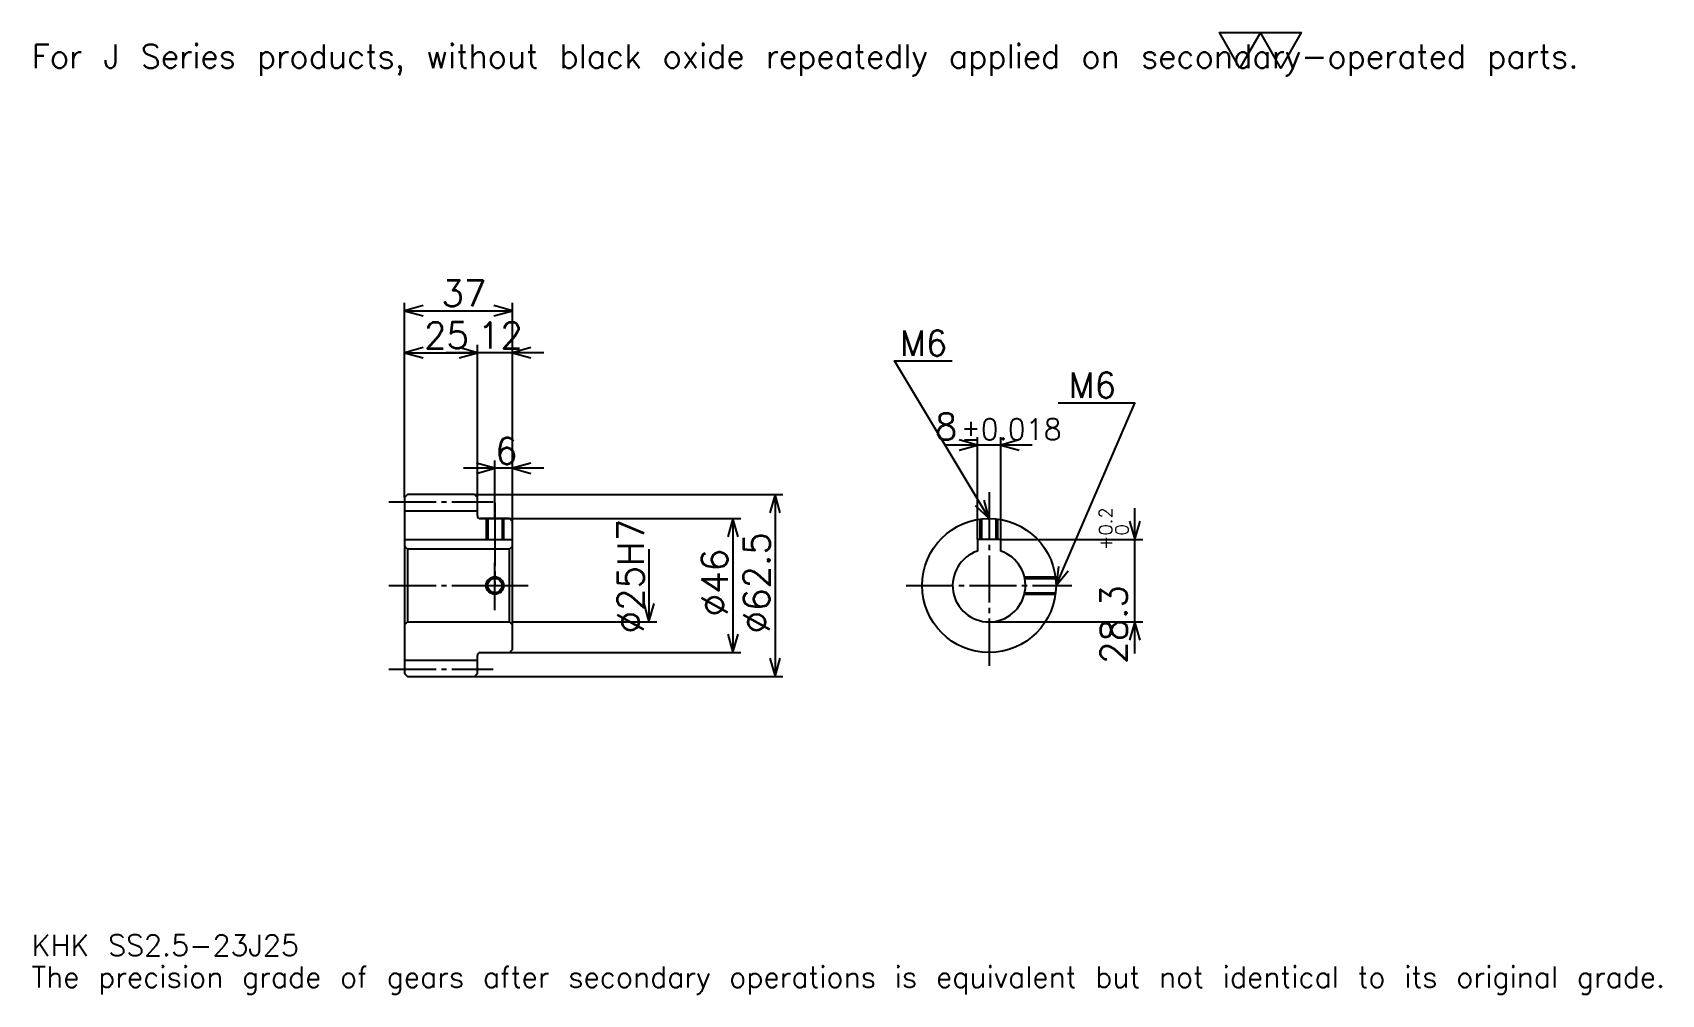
# Model space of a CAD drawing. Extents: x 18 to 578, y 7 to 337.
import ezdxf

# ---------------------------------------------------------------- set-up
doc = ezdxf.new("R2010")
doc.units = 0
doc.linetypes.add('DASHDOT', pattern=[21.652174, 16.23913, -1.804348, 1.804348, -1.804348])
doc.layers.get('0').update_dxf_attribs({"linetype": 'CONTINUOUS'})
doc.layers.add('DASHDOT', color=6, linetype='DASHDOT')
doc.styles.add('KANJI', font='TXT', dxfattribs={"bigfont": 'BIGFONT'})

msp = doc.modelspace()

# ---------------------------------------------------------------- linework, layer by layer
at = {"color": 5}
for p, q in [((146.152161, 178.304352), (146.152161, 244.163055)), ((146.152161, 241.456528), (183.152161, 241.456528)), ((183.152161, 178.304352), (183.152161, 244.163055)), ((171.152161, 178.304352), (171.152161, 229.728271)), ((146.152161, 227.021744), (171.152161, 227.021744)), ((193.978241, 227.021744), (160.32608, 227.021744)), ((342.891296, 162.854355), (342.891296, 198.021744)), ((350.891296, 162.854355), (350.891296, 198.021744)), ((361.717377, 195.315216), (332.065216, 195.315216)), ((193.978241, 187.326096), (166.32608, 187.326096)), ((177.152161, 178.304352), (177.152161, 190.032608)), ((146.152161, 177.304352), (146.152161, 178.304352)), ((170.152161, 178.304352), (183.152161, 178.304352)), ((171.152161, 177.304352), (171.152161, 178.304352)), ((177.152161, 170.054352), (177.152161, 178.304352)), ((177.152161, 170.054352), (177.152161, 178.304352)), ((183.152161, 178.304352), (276.07608, 178.304352)), ((183.152161, 169.054352), (183.152161, 178.304352)), ((273.369568, 178.304352), (273.369568, 115.804352)), ((396.956512, 123.728264), (396.956512, 173.680435)), ((172.152161, 170.054352), (183.152161, 170.054352)), ((183.152161, 170.054352), (261.641296, 170.054352)), ((258.934753, 170.054352), (258.934753, 124.054352)), ((350.891296, 162.854355), (399.663025, 162.854355)), ((230.065201, 159.554352), (230.065201, 134.554352)), ((183.152161, 134.554352), (232.771729, 134.554352)), ((346.891296, 134.554352), (399.663025, 134.554352)), ((172.152161, 124.054352), (183.152161, 124.054352)), ((183.152161, 124.054352), (261.641296, 124.054352)), ((170.152161, 115.804352), (183.152161, 115.804352)), ((183.152161, 115.804352), (276.07608, 115.804352))]:
    msp.add_line(p, q, dxfattribs=at)
at = {"color": 4}
for p, q in [((146.152161, 172.679352), (171.152161, 172.679352)), ((146.152161, 162.854355), (183.152161, 162.854355)), ((147.152161, 159.554352), (147.152161, 134.554352)), ((182.152161, 159.554352), (183.152161, 160.554352)), ((182.152161, 134.554352), (183.152161, 133.554352)), ((146.152161, 121.429352), (171.152161, 121.429352))]:
    msp.add_line(p, q, dxfattribs=at)
at = {"color": 7}
msp.add_lwpolyline([(433.043488, 324.782623), (426.006531, 336.980011), (454.154358, 336.980011), (447.117401, 324.782623), (440.080444, 336.980011), (433.043488, 324.782623)], dxfattribs=at)
at = {"color": 5}
for points in [[(152.467377, 243.260864), (146.152161, 241.456528), (152.467377, 239.652191)], [(176.836945, 239.652191), (183.152161, 241.456528), (176.836945, 243.260864)], [(152.467377, 228.82608), (146.152161, 227.021744), (152.467377, 225.217407)], [(164.836945, 225.217407), (171.152161, 227.021744), (164.836945, 228.82608)], [(164.836945, 225.217407), (171.152161, 227.021744), (164.836945, 228.82608)], [(189.467377, 228.82608), (183.152161, 227.021744), (189.467377, 225.217407)], [(346.891296, 170.054352), (314.413025, 224.184784), (334.260864, 224.184784)], [(369.891296, 147.054352), (396.956512, 209.75), (370.613037, 209.75)], [(336.57608, 193.51088), (342.891296, 195.315216), (336.57608, 197.119568)], [(357.206512, 197.119568), (350.891296, 195.315216), (357.206512, 193.51088)], [(170.836945, 185.521744), (177.152161, 187.326096), (170.836945, 189.130432)], [(189.467377, 189.130432), (183.152161, 187.326096), (189.467377, 185.521744)], [(275.173889, 171.989136), (273.369568, 178.304352), (271.565216, 171.989136)], [(342.09491, 174.541275), (346.891296, 170.054352), (345.189362, 176.397934)], [(260.739105, 163.739136), (258.934753, 170.054352), (257.130432, 163.739136)], [(395.152161, 169.169571), (396.956512, 162.854355), (398.760864, 169.169571)], [(370.737671, 153.56752), (369.891296, 147.054352), (374.050842, 152.137253)], [(228.260864, 140.869568), (230.065201, 134.554352), (231.869537, 140.869568)], [(398.760864, 128.239136), (396.956512, 134.554352), (395.152161, 128.239136)], [(257.130432, 130.369568), (258.934753, 124.054352), (260.739105, 130.369568)], [(271.565216, 122.119568), (273.369568, 115.804352), (275.173889, 122.119568)]]:
    msp.add_lwpolyline(points, dxfattribs=at)
at = {"color": 4}
for points in [[(171.152161, 171.054352), (171.152161, 177.304352), (170.152161, 178.304352), (147.152161, 178.304352), (146.152161, 177.304352), (146.152161, 133.554352)], [(172.152161, 124.054352), (182.152161, 124.054352), (183.152161, 125.054352), (183.152161, 169.054352), (182.152161, 170.054352), (172.152161, 170.054352)], [(174.152161, 170.054352), (174.152161, 162.854355)], [(174.692169, 170.054352), (174.692169, 162.854355)], [(179.612152, 170.054352), (179.612152, 162.854355)], [(180.152161, 170.054352), (180.152161, 162.854355)], [(343.891296, 162.854355), (343.891296, 169.857864)], [(344.431274, 162.854355), (344.431274, 169.922424)], [(349.351318, 162.854355), (349.351318, 169.922424)], [(349.891296, 162.854355), (349.891296, 169.857864)], [(350.891296, 158.897064), (350.891296, 162.854355), (342.891296, 162.854355), (342.891296, 158.897064)], [(146.152161, 133.554352), (147.152161, 134.554352), (182.152161, 134.554352), (182.152161, 159.554352), (147.152161, 159.554352), (146.152161, 160.554352)], [(359.02594, 150.054352), (369.694824, 150.054352)], [(359.146851, 149.514359), (369.759369, 149.514359)], [(359.02594, 144.054352), (369.694824, 144.054352)], [(359.146851, 144.594345), (369.759369, 144.594345)], [(146.152161, 133.554352), (146.152161, 116.804352), (147.152161, 115.804352), (170.152161, 115.804352), (171.152161, 116.804352), (171.152161, 123.054352)]]:
    msp.add_lwpolyline(points, dxfattribs=at)
for centre, radius in [((346.891296, 147.054352), 23), ((177.152161, 147.054352), 2.46)]:
    msp.add_circle(centre, radius, dxfattribs=at)
at = {"color": 7}
msp.add_circle((177.152161, 147.054352), 3, dxfattribs=at)
at = {"color": 4}
for centre, radius, start, end in [((172.152161, 171.054352), 1, 180, 270), ((346.891296, 147.054352), 12.5, 108.66292518, 71.33707482), ((172.152161, 123.054352), 1, 90, 180)]:
    msp.add_arc(centre, radius, start, end, dxfattribs=at)
at = {"layer": 'DASHDOT', "color": 7}
for p, q in [((346.891296, 179.076096), (346.891296, 118.641312)), ((140.73912, 175.804352), (176.565201, 175.804352)), ((177.152161, 170.054352), (177.152161, 147.054352)), ((140.73912, 147.054352), (188.565201, 147.054352)), ((318.478241, 147.054352), (375.304321, 147.054352)), ((140.73912, 118.304352), (176.565201, 118.304352))]:
    msp.add_line(p, q, dxfattribs=at)
for points in [[(177.152161, 175.467392), (177.152161, 157.441315)], [(177.152161, 138.641312), (177.152161, 155.467392)], [(168.73912, 147.054352), (185.565201, 147.054352)]]:
    msp.add_lwpolyline(points, dxfattribs=at)

# ---------------------------------------------------------------- texts
at = {"color": 7, "style": 'KANJI'}
for s, height, p in [('For J Series products, without black oxide repeatedly applied on secondary-operated parts.', 8.119565, (18.043478, 324.782623)), ('37', 9.021739, (158.788025, 242.900009)), ('25', 9.021739, (152.788025, 228.465225)), ('12', 9.021739, (171.288025, 228.465225)), ('M6', 8.66087, (316.217377, 225.989136)), ('M6', 8.66087, (374.221741, 211.554352)), ('8', 9.021739, (328.268646, 197.119568)), ('%%p0.018', 7.217391, (337.199036, 197.119568)), ('6', 9.021739, (177.220093, 188.769562)), ('KHK SS2.5-23J25', 7.217391, (18.043478, 19.847826)), ('The precision grade of gears after secondary operations is equivalent but not identical to its original grade.', 7.217391, (18.043478, 9.021739))]:
    msp.add_text(s, height=height, dxfattribs=at).set_placement(p)
for s, height, p in [('%%c25H7', 9.021739, (228.260864, 130.589676)), ('0.2', 4.51087, (389.197815, 164.251968)), ('%%c62.5', 9.021739, (271.565216, 130.589676)), ('+', 4.51087, (389.197815, 159.199799)), ('0', 4.51087, (394.79129, 164.251968)), ('%%c46', 9.021739, (257.130432, 136.453812)), ('28.3', 9.021739, (394.25, 120.150139))]:
    msp.add_text(s, height=height, rotation=90, dxfattribs=at).set_placement(p)

doc.saveas('drawing.dxf')
